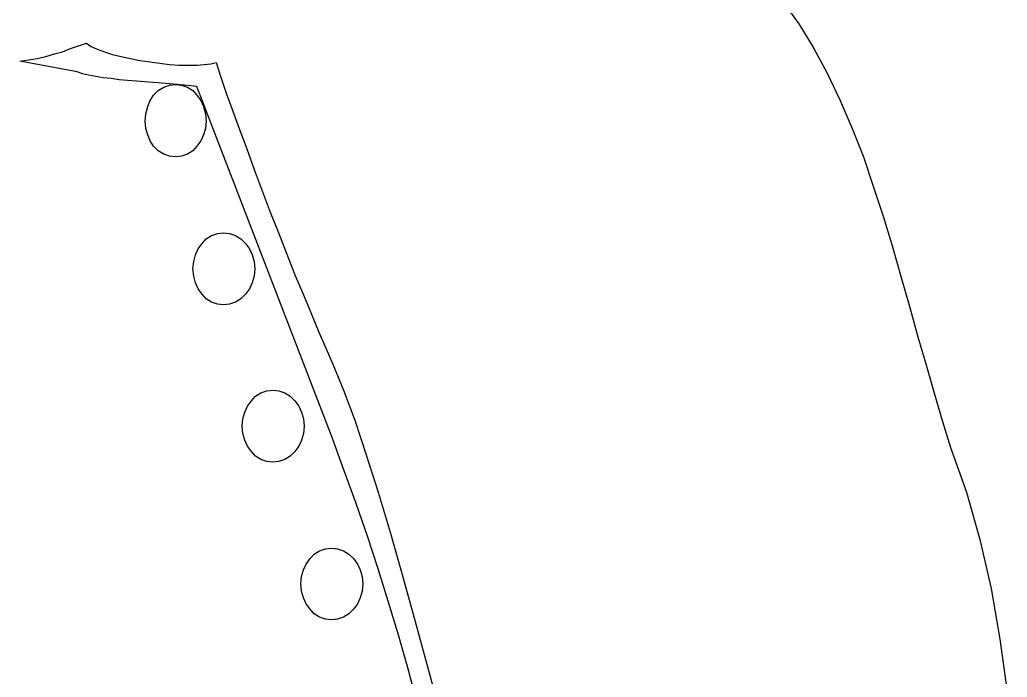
# Model space of a CAD drawing. Extents: x 14564 to 15453, y 74 to 1745.
# Drawn here: x 15016.7 to 15300.8, y 1266.1 to 1455.3 of the extents above; entities that cross this region are included whole.
import ezdxf

# ---------------------------------------------------------------- set-up
doc = ezdxf.new("R2010")
doc.units = 0
doc.header["$LTSCALE"] = 1270
doc.header["$MEASUREMENT"] = 0
doc.layers.get('0').update_dxf_attribs({"linetype": 'CONTINUOUS'})

msp = doc.modelspace()

# ---------------------------------------------------------------- linework, layer by layer
at = {"linetype": 'CONTINUOUS'}
for p, q in [((15236.15, 1460.52), (15240.75, 1454.19)), ((15240.75, 1454.19), (15244.97, 1447.29)), ((15026.62, 1445.56), (15028.92, 1446.14)), ((15028.92, 1446.14), (15031.22, 1447.1)), ((15031.22, 1447.1), (15033.52, 1447.86)), ((15033.52, 1447.86), (15035.82, 1448.63)), ((15035.82, 1448.63), (15037.17, 1447.68)), ((15037.17, 1447.68), (15038.89, 1446.91)), ((15038.89, 1446.91), (15041, 1446.14)), ((15041, 1446.14), (15043.3, 1445.37)), ((15244.97, 1447.29), (15248.99, 1440)), ((15016.65, 1443.46), (15019.14, 1443.84)), ((15033.14, 1440.39), (15016.65, 1443.46)), ((15019.14, 1443.84), (15021.64, 1444.23)), ((15021.64, 1444.23), (15024.13, 1444.8)), ((15024.13, 1444.8), (15026.62, 1445.56)), ((15043.3, 1445.37), (15045.79, 1444.8)), ((15045.79, 1444.8), (15048.47, 1444.23)), ((15048.47, 1444.23), (15051.16, 1443.65)), ((15051.16, 1443.65), (15054.03, 1443.26)), ((15054.03, 1443.26), (15056.91, 1442.89)), ((15034.67, 1439.81), (15033.14, 1440.39)), ((15056.91, 1442.89), (15059.78, 1442.5)), ((15059.78, 1442.5), (15062.47, 1442.3)), ((15062.47, 1442.3), (15065.15, 1442.3)), ((15065.15, 1442.3), (15067.64, 1442.3)), ((15067.64, 1442.3), (15069.75, 1442.5)), ((15069.75, 1442.5), (15071.67, 1442.69)), ((15071.67, 1442.69), (15073.2, 1443.07)), ((15073.2, 1443.07), (15074.55, 1438.86)), ((15036.4, 1439.43), (15034.67, 1439.81)), ((15038.51, 1439.05), (15036.4, 1439.43)), ((15040.61, 1438.67), (15038.51, 1439.05)), ((15042.91, 1438.47), (15040.61, 1438.67)), ((15045.21, 1438.09), (15042.91, 1438.47)), ((15047.7, 1437.9), (15045.21, 1438.09)), ((15050.2, 1437.71), (15047.7, 1437.9)), ((15052.5, 1437.51), (15050.2, 1437.71)), ((15074.55, 1438.86), (15076.08, 1434.25)), ((15248.99, 1440), (15252.64, 1432.15)), ((15054.99, 1437.33), (15052.5, 1437.51)), ((15057.48, 1437.13), (15054.99, 1437.33)), ((15055.18, 1433.68), (15056.52, 1435.02)), ((15056.52, 1435.02), (15058.06, 1435.98)), ((15059.78, 1436.94), (15057.48, 1437.13)), ((15058.06, 1435.98), (15059.78, 1436.56)), ((15061.9, 1436.75), (15059.78, 1436.94)), ((15059.78, 1436.56), (15061.51, 1436.75)), ((15061.51, 1436.75), (15063.23, 1436.56)), ((15064, 1436.56), (15061.9, 1436.75)), ((15063.23, 1436.56), (15064.96, 1435.98)), ((15065.92, 1436.37), (15064, 1436.56)), ((15064.96, 1435.98), (15066.49, 1435.02)), ((15067.64, 1436.17), (15065.92, 1436.37)), ((15066.49, 1435.02), (15067.64, 1433.68)), ((15106.56, 1335.14), (15067.64, 1436.17)), ((15053.46, 1430.42), (15054.22, 1432.15)), ((15054.22, 1432.15), (15055.18, 1433.68)), ((15067.64, 1433.68), (15068.79, 1432.15)), ((15068.79, 1432.15), (15069.56, 1430.42)), ((15076.08, 1434.25), (15077.99, 1429.08)), ((15252.64, 1432.15), (15256.09, 1424.09)), ((15052.88, 1428.31), (15053.46, 1430.42)), ((15069.56, 1430.42), (15070.13, 1428.31)), ((15077.99, 1429.08), (15079.91, 1423.72)), ((15052.69, 1426.2), (15052.88, 1428.31)), ((15052.88, 1424.09), (15052.69, 1426.2)), ((15070.13, 1428.31), (15070.33, 1426.2)), ((15070.33, 1426.2), (15070.13, 1424.09)), ((15053.46, 1422.18), (15052.88, 1424.09)), ((15070.13, 1424.09), (15069.56, 1422.18)), ((15079.91, 1423.72), (15082.02, 1418.15)), ((15256.09, 1424.09), (15259.35, 1415.85)), ((15054.22, 1420.46), (15053.46, 1422.18)), ((15069.56, 1422.18), (15068.79, 1420.46)), ((15055.18, 1418.92), (15054.22, 1420.46)), ((15056.52, 1417.58), (15055.18, 1418.92)), ((15067.64, 1418.92), (15066.49, 1417.58)), ((15068.79, 1420.46), (15067.64, 1418.92)), ((15082.02, 1418.15), (15084.13, 1412.21)), ((15058.06, 1416.62), (15056.52, 1417.58)), ((15059.78, 1416.04), (15058.06, 1416.62)), ((15061.51, 1415.85), (15059.78, 1416.04)), ((15063.23, 1416.04), (15061.51, 1415.85)), ((15064.96, 1416.62), (15063.23, 1416.04)), ((15066.49, 1417.58), (15064.96, 1416.62)), ((15259.35, 1415.85), (15262.22, 1407.42)), ((15084.13, 1412.21), (15086.43, 1406.08)), ((15262.22, 1407.42), (15265.09, 1398.79)), ((15086.43, 1406.08), (15088.73, 1399.94)), ((15088.73, 1399.94), (15091.22, 1393.81)), ((15265.09, 1398.79), (15267.78, 1389.97)), ((15069.18, 1390.94), (15070.33, 1392.27)), ((15070.33, 1392.27), (15071.86, 1393.23)), ((15071.86, 1393.23), (15073.59, 1393.81)), ((15073.59, 1393.81), (15075.31, 1394)), ((15075.31, 1394), (15077.04, 1393.81)), ((15077.04, 1393.81), (15078.76, 1393.23)), ((15078.76, 1393.23), (15080.3, 1392.27)), ((15080.3, 1392.27), (15081.64, 1390.94)), ((15091.22, 1393.81), (15093.52, 1387.86)), ((15067.26, 1387.68), (15068.03, 1389.4)), ((15068.03, 1389.4), (15069.18, 1390.94)), ((15081.64, 1390.94), (15082.79, 1389.4)), ((15082.79, 1389.4), (15083.56, 1387.68)), ((15267.78, 1389.97), (15270.27, 1381.16)), ((15066.69, 1385.75), (15067.26, 1387.68)), ((15083.56, 1387.68), (15084.13, 1385.75)), ((15093.52, 1387.86), (15095.82, 1381.92)), ((15066.49, 1383.65), (15066.69, 1385.75)), ((15066.69, 1381.53), (15066.49, 1383.65)), ((15084.13, 1385.75), (15084.32, 1383.65)), ((15084.32, 1383.65), (15084.13, 1381.53)), ((15067.26, 1379.62), (15066.69, 1381.53)), ((15084.13, 1381.53), (15083.56, 1379.62)), ((15095.82, 1381.92), (15098.32, 1376.17)), ((15270.27, 1381.16), (15272.77, 1372.53)), ((15068.03, 1377.9), (15067.26, 1379.62)), ((15069.18, 1376.36), (15068.03, 1377.9)), ((15082.79, 1377.9), (15081.64, 1376.36)), ((15083.56, 1379.62), (15082.79, 1377.9)), ((15070.33, 1375.02), (15069.18, 1376.36)), ((15081.64, 1376.36), (15080.3, 1375.02)), ((15098.32, 1376.17), (15100.61, 1370.61)), ((15071.86, 1374.06), (15070.33, 1375.02)), ((15073.59, 1373.49), (15071.86, 1374.06)), ((15075.31, 1373.3), (15073.59, 1373.49)), ((15077.04, 1373.49), (15075.31, 1373.3)), ((15078.76, 1374.06), (15077.04, 1373.49)), ((15080.3, 1375.02), (15078.76, 1374.06)), ((15272.77, 1372.53), (15275.07, 1364.09)), ((15100.61, 1370.61), (15102.73, 1365.44)), ((15102.73, 1365.44), (15104.83, 1360.64)), ((15275.07, 1364.09), (15277.56, 1355.66)), ((15104.83, 1360.64), (15106.75, 1356.23)), ((15106.75, 1356.23), (15109.82, 1348.75)), ((15277.56, 1355.66), (15279.86, 1347.61)), ((15083.37, 1345.69), (15084.51, 1347.03)), ((15084.51, 1347.03), (15086.04, 1347.99)), ((15086.04, 1347.99), (15087.77, 1348.57)), ((15087.77, 1348.57), (15089.5, 1348.75)), ((15089.5, 1348.75), (15091.22, 1348.57)), ((15091.22, 1348.57), (15092.95, 1347.99)), ((15092.95, 1347.99), (15094.48, 1347.03)), ((15094.48, 1347.03), (15095.82, 1345.69)), ((15109.82, 1348.75), (15113.08, 1340.13)), ((15279.86, 1347.61), (15282.16, 1339.75)), ((15081.44, 1342.43), (15082.21, 1344.15)), ((15082.21, 1344.15), (15083.37, 1345.69)), ((15095.82, 1345.69), (15096.98, 1344.15)), ((15096.98, 1344.15), (15097.74, 1342.43)), ((15080.87, 1340.52), (15081.44, 1342.43)), ((15097.74, 1342.43), (15098.32, 1340.52)), ((15080.68, 1338.4), (15080.87, 1340.52)), ((15080.87, 1336.3), (15080.68, 1338.4)), ((15098.32, 1340.52), (15098.51, 1338.4)), ((15098.51, 1338.4), (15098.32, 1336.3)), ((15113.08, 1340.13), (15116.34, 1330.17)), ((15282.16, 1339.75), (15284.46, 1332.27)), ((15081.44, 1334.38), (15080.87, 1336.3)), ((15098.32, 1336.3), (15097.74, 1334.38)), ((15082.21, 1332.66), (15081.44, 1334.38)), ((15083.37, 1331.12), (15082.21, 1332.66)), ((15096.98, 1332.66), (15095.82, 1331.12)), ((15097.74, 1334.38), (15096.98, 1332.66)), ((15110.01, 1325.56), (15106.56, 1335.14)), ((15084.51, 1329.78), (15083.37, 1331.12)), ((15086.04, 1328.82), (15084.51, 1329.78)), ((15094.48, 1329.78), (15092.95, 1328.82)), ((15095.82, 1331.12), (15094.48, 1329.78)), ((15116.34, 1330.17), (15119.78, 1319.43)), ((15284.46, 1332.27), (15289.05, 1319.43)), ((15087.77, 1328.24), (15086.04, 1328.82)), ((15089.5, 1328.05), (15087.77, 1328.24)), ((15091.22, 1328.24), (15089.5, 1328.05)), ((15092.95, 1328.82), (15091.22, 1328.24)), ((15113.46, 1316.17), (15110.01, 1325.56)), ((15119.78, 1319.43), (15123.24, 1307.92)), ((15289.05, 1319.43), (15292.89, 1305.81)), ((15116.72, 1306.78), (15113.46, 1316.17)), ((15123.24, 1307.92), (15126.69, 1295.66)), ((15119.78, 1297.38), (15116.72, 1306.78)), ((15292.89, 1305.81), (15296.15, 1291.63)), ((15100.24, 1300.26), (15101.38, 1301.6)), ((15101.38, 1301.6), (15102.91, 1302.56)), ((15102.91, 1302.56), (15104.64, 1303.13)), ((15104.64, 1303.13), (15106.37, 1303.32)), ((15106.37, 1303.32), (15108.09, 1303.13)), ((15108.09, 1303.13), (15109.82, 1302.56)), ((15109.82, 1302.56), (15111.35, 1301.6)), ((15111.35, 1301.6), (15112.69, 1300.26)), ((15098.32, 1297), (15099.08, 1298.72)), ((15099.08, 1298.72), (15100.24, 1300.26)), ((15112.69, 1300.26), (15113.85, 1298.72)), ((15113.85, 1298.72), (15114.61, 1297)), ((15097.74, 1295.08), (15098.32, 1297)), ((15114.61, 1297), (15115.19, 1295.08)), ((15122.66, 1287.99), (15119.78, 1297.38)), ((15126.69, 1295.66), (15130.14, 1283.19)), ((15097.55, 1292.97), (15097.74, 1295.08)), ((15097.74, 1290.87), (15097.55, 1292.97)), ((15115.19, 1295.08), (15115.38, 1292.97)), ((15115.38, 1292.97), (15115.19, 1290.87)), ((15098.32, 1288.94), (15097.74, 1290.87)), ((15115.19, 1290.87), (15114.61, 1288.94)), ((15296.15, 1291.63), (15298.64, 1277.06)), ((15099.08, 1287.22), (15098.32, 1288.94)), ((15100.24, 1285.68), (15099.08, 1287.22)), ((15113.85, 1287.22), (15112.69, 1285.68)), ((15114.61, 1288.94), (15113.85, 1287.22)), ((15125.54, 1278.59), (15122.66, 1287.99)), ((15101.38, 1284.35), (15100.24, 1285.68)), ((15102.91, 1283.39), (15101.38, 1284.35)), ((15111.35, 1284.35), (15109.82, 1283.39)), ((15112.69, 1285.68), (15111.35, 1284.35)), ((15104.64, 1282.81), (15102.91, 1283.39)), ((15106.37, 1282.62), (15104.64, 1282.81)), ((15108.09, 1282.81), (15106.37, 1282.62)), ((15109.82, 1283.39), (15108.09, 1282.81)), ((15130.14, 1283.19), (15133.59, 1270.54)), ((15128.22, 1269.2), (15125.54, 1278.59)), ((15298.64, 1277.06), (15300.75, 1261.92)), ((15133.59, 1270.54), (15137.04, 1257.89)), ((15130.71, 1259.81), (15128.22, 1269.2))]:
    msp.add_line(p, q, dxfattribs=at)

doc.saveas('drawing.dxf')
